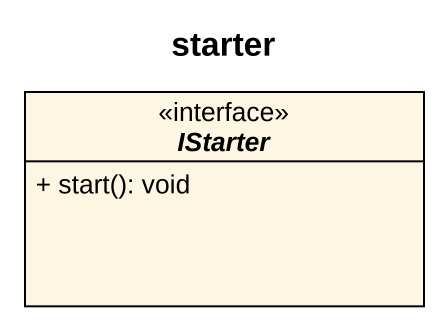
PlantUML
@startuml
title starter
hide circle
hide empty members
skinparam classAttributeIconSize 0
interface IStarter <<interface>> {
  + start(): void
}
@enduml
